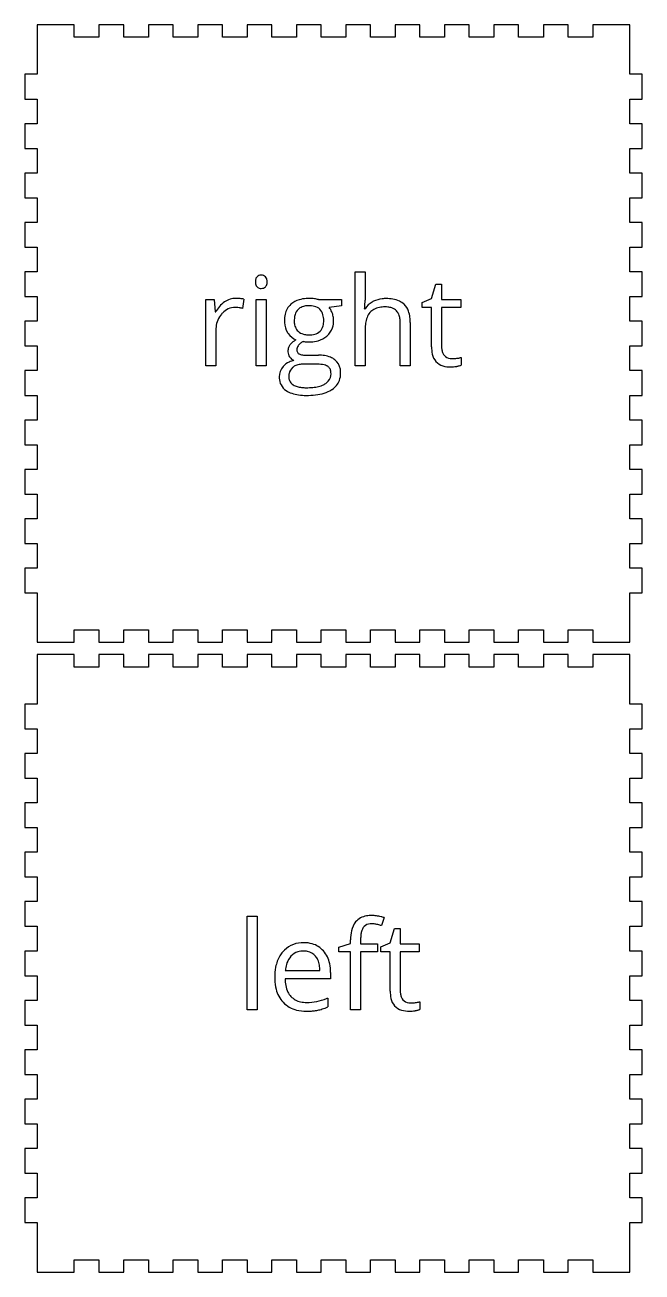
# Model space of a CAD drawing. Header units: millimetres. Extents: x 28 to 592, y 116 to 590.
# Drawn here: x 230.9 to 380.9, y 286.5 to 589.5 of the extents above; entities that cross this region are included whole.
import ezdxf

# ---------------------------------------------------------------- set-up
doc = ezdxf.new("R2010")
doc.units = ezdxf.units.MM
for name, color, linetype in [('left_labelLayer', 7, 'Continuous'), ('left_outsideCutPath', 7, 'Continuous'), ('right_labelLayer', 7, 'Continuous'), ('right_outsideCutPath', 7, 'Continuous')]:
    doc.layers.add(name, color=color, linetype=linetype)

msp = doc.modelspace()

# ---------------------------------------------------------------- linework, layer by layer
at = {"layer": 'left_labelLayer', "color": 18, "linetype": 'Continuous', "lineweight": 25, "true_color": 0x000000}
for points in [[(284.95, 350.21), (284.95, 373)], [(284.95, 373), (287.39, 373)], [(287.39, 373), (287.39, 350.21)], [(318.25, 372.65), (317.62, 370.7)], [(319.71, 366.55), (320.74, 369.98)], [(320.74, 369.98), (322.15, 369.98)], [(322.15, 369.98), (322.15, 366.26)], [(310.09, 366.35), (310.09, 367.24)], [(312.52, 367.3), (312.52, 366.26)], [(307.22, 365.47), (310.09, 366.35)], [(307.22, 364.37), (307.22, 365.47)], [(310.09, 364.37), (307.22, 364.37)], [(310.09, 350.21), (310.09, 364.37)], [(312.52, 366.26), (316.61, 366.26)], [(316.61, 364.37), (312.52, 364.37)], [(312.52, 364.37), (312.52, 350.21)], [(316.61, 366.26), (316.61, 364.37)], [(317.41, 365.54), (319.71, 366.55)], [(317.41, 364.37), (317.41, 365.54)], [(319.71, 364.37), (317.41, 364.37)], [(319.71, 354.82), (319.71, 364.37)], [(322.15, 366.26), (326.8, 366.26)], [(326.8, 364.37), (322.15, 364.37)], [(322.15, 364.37), (322.15, 354.92)], [(326.8, 366.26), (326.8, 364.37)], [(305.23, 357.79), (294.17, 357.79)], [(294.23, 359.77), (302.62, 359.77)], [(305.23, 359.33), (305.23, 357.79)], [(304.54, 353.12), (304.54, 350.95)], [(326.92, 352.21), (326.92, 350.35)], [(287.39, 350.21), (284.95, 350.21)], [(312.52, 350.21), (310.09, 350.21)]]:
    msp.add_lwpolyline(points, dxfattribs=at)
for points in [[(313.94, 373.05), (312.92, 372.9), (311.98, 372.38), (311.31, 371.59)], [(315.26, 373.16), (314.82, 373.16), (314.38, 373.13), (313.94, 373.05)], [(316.37, 373.08), (316, 373.13), (315.63, 373.16), (315.26, 373.16)], [(317.51, 372.85), (317.13, 372.94), (316.75, 373.02), (316.37, 373.08)], [(318.25, 372.65), (318, 372.72), (317.76, 372.79), (317.51, 372.85)], [(311.31, 371.59), (310.82, 370.97), (310.48, 370.25), (310.32, 369.48)], [(313.18, 370.24), (313.02, 370.01), (312.9, 369.76), (312.81, 369.49)], [(314.43, 371.06), (313.92, 370.95), (313.48, 370.66), (313.18, 370.24)], [(315.22, 371.15), (314.95, 371.16), (314.69, 371.13), (314.43, 371.06)], [(315.83, 371.12), (315.63, 371.14), (315.42, 371.15), (315.22, 371.15)], [(316.7, 370.96), (316.41, 371.03), (316.12, 371.08), (315.83, 371.12)], [(317.62, 370.7), (317.32, 370.8), (317.01, 370.88), (316.7, 370.96)], [(310.32, 369.48), (310.16, 368.74), (310.08, 367.99), (310.09, 367.24)], [(312.53, 367.67), (312.52, 367.55), (312.52, 367.42), (312.52, 367.3)], [(312.61, 368.65), (312.57, 368.32), (312.54, 368), (312.53, 367.67)], [(312.81, 369.49), (312.72, 369.22), (312.65, 368.93), (312.61, 368.65)], [(293.56, 364.27), (293.32, 363.99), (293.11, 363.69), (292.92, 363.37)], [(298.1, 366.53), (296.33, 366.46), (294.68, 365.63), (293.56, 364.27)], [(297.28, 364.33), (296.63, 364.13), (296.04, 363.76), (295.58, 363.26)], [(298.66, 364.52), (298.2, 364.52), (297.73, 364.46), (297.28, 364.33)], [(298.69, 366.55), (298.5, 366.55), (298.3, 366.55), (298.1, 366.53)], [(299.59, 364.44), (299.28, 364.49), (298.97, 364.52), (298.66, 364.52)], [(300.78, 366.28), (300.1, 366.47), (299.4, 366.56), (298.69, 366.55)], [(301.59, 363.29), (301.08, 363.9), (300.37, 364.31), (299.59, 364.44)], [(303.47, 364.57), (302.76, 365.38), (301.82, 365.98), (300.78, 366.28)], [(305.01, 361.46), (304.77, 362.61), (304.24, 363.68), (303.47, 364.57)], [(291.88, 360.63), (291.72, 359.8), (291.64, 358.95), (291.65, 358.1)], [(292.92, 363.37), (292.42, 362.52), (292.07, 361.6), (291.88, 360.63)], [(294.63, 361.65), (294.46, 361.17), (294.34, 360.68), (294.27, 360.19)], [(295.58, 363.26), (295.16, 362.79), (294.84, 362.24), (294.63, 361.65)], [(302.15, 362.39), (302.01, 362.72), (301.82, 363.02), (301.59, 363.29)], [(302.52, 361.1), (302.45, 361.55), (302.33, 361.98), (302.15, 362.39)], [(302.62, 359.77), (302.62, 360.22), (302.59, 360.66), (302.52, 361.1)], [(305.23, 359.33), (305.23, 360.05), (305.16, 360.76), (305.01, 361.46)], [(291.65, 358.1), (291.65, 357.96), (291.65, 357.81), (291.65, 357.66)], [(291.65, 357.66), (291.67, 356.84), (291.79, 356.02), (291.99, 355.23)], [(294.17, 357.79), (294.18, 357.25), (294.24, 356.7), (294.34, 356.16)], [(294.27, 360.19), (294.25, 360.05), (294.24, 359.91), (294.23, 359.77)], [(291.99, 355.23), (292.29, 354.05), (292.88, 352.97), (293.71, 352.08)], [(294.34, 356.16), (294.44, 355.61), (294.62, 355.07), (294.87, 354.57)], [(294.87, 354.57), (295.06, 354.18), (295.3, 353.82), (295.6, 353.5)], [(319.71, 354.82), (319.71, 354.22), (319.77, 353.62), (319.91, 353.04)], [(322.15, 354.92), (322.14, 354.64), (322.17, 354.35), (322.22, 354.06)], [(293.71, 352.08), (294.59, 351.15), (295.72, 350.5), (296.96, 350.19)], [(295.6, 353.5), (296.22, 352.84), (297.03, 352.38), (297.92, 352.2)], [(297.92, 352.2), (298.41, 352.09), (298.91, 352.03), (299.41, 352.04)], [(299.41, 352.04), (301.06, 352.04), (302.69, 352.37), (304.22, 352.99)], [(304.22, 352.99), (304.33, 353.03), (304.43, 353.08), (304.54, 353.12)], [(319.91, 353.04), (320.16, 351.66), (321.16, 350.55), (322.5, 350.17)], [(322.22, 354.06), (322.27, 353.77), (322.36, 353.49), (322.49, 353.22)], [(322.49, 353.22), (322.58, 353.03), (322.7, 352.85), (322.83, 352.7)], [(322.83, 352.7), (323.19, 352.29), (323.69, 352.03), (324.22, 351.96)], [(324.22, 351.96), (324.39, 351.93), (324.56, 351.92), (324.72, 351.92)], [(324.72, 351.92), (325.12, 351.92), (325.51, 351.95), (325.89, 352)], [(325.89, 352), (325.92, 352.01), (325.94, 352.01), (325.97, 352.02)], [(325.97, 352.02), (326.09, 352.03), (326.2, 352.05), (326.32, 352.08)], [(326.32, 352.08), (326.42, 352.1), (326.53, 352.12), (326.63, 352.14)], [(326.63, 352.14), (326.72, 352.16), (326.8, 352.18), (326.89, 352.2)], [(326.89, 352.2), (326.9, 352.21), (326.91, 352.21), (326.92, 352.21)], [(296.96, 350.19), (297.73, 350), (298.53, 349.91), (299.32, 349.91)], [(299.32, 349.91), (299.56, 349.91), (299.79, 349.92), (300.02, 349.93)], [(300.02, 349.93), (300.38, 349.94), (300.73, 349.96), (301.09, 350)], [(301.09, 350), (301.43, 350.03), (301.76, 350.09), (302.1, 350.16)], [(302.1, 350.16), (302.47, 350.23), (302.84, 350.33), (303.21, 350.45)], [(303.21, 350.45), (303.66, 350.6), (304.1, 350.76), (304.54, 350.95)], [(322.5, 350.17), (323.11, 349.99), (323.74, 349.9), (324.37, 349.91)], [(324.37, 349.91), (324.4, 349.91), (324.43, 349.91), (324.45, 349.91)], [(324.45, 349.91), (324.66, 349.92), (324.87, 349.93), (325.07, 349.95)], [(325.07, 349.95), (325.3, 349.97), (325.53, 350), (325.76, 350.04)], [(325.76, 350.04), (325.81, 350.05), (325.85, 350.05), (325.9, 350.06)], [(325.9, 350.06), (326.03, 350.09), (326.17, 350.11), (326.3, 350.14)], [(326.3, 350.14), (326.41, 350.17), (326.53, 350.2), (326.64, 350.24)], [(326.64, 350.24), (326.73, 350.27), (326.83, 350.31), (326.92, 350.35)]]:
    msp.add_open_spline(points, degree=3, dxfattribs=at)
at = {"layer": 'left_outsideCutPath', "color": 18, "linetype": 'Continuous', "lineweight": 25, "true_color": 0x000000}
for points in [[(233.94, 436.54), (233.94, 424.54)], [(236.94, 436.54), (233.94, 436.54)], [(242.94, 436.54), (236.94, 436.54)], [(242.94, 433.54), (242.94, 436.54)], [(254.94, 436.54), (248.94, 436.54)], [(248.94, 436.54), (248.94, 433.54)], [(254.94, 433.54), (254.94, 436.54)], [(266.94, 436.54), (260.94, 436.54)], [(260.94, 436.54), (260.94, 433.54)], [(266.94, 433.54), (266.94, 436.54)], [(278.94, 436.54), (272.94, 436.54)], [(272.94, 436.54), (272.94, 433.54)], [(278.94, 433.54), (278.94, 436.54)], [(290.94, 436.54), (284.94, 436.54)], [(284.94, 436.54), (284.94, 433.54)], [(290.94, 433.54), (290.94, 436.54)], [(302.94, 436.54), (296.94, 436.54)], [(296.94, 436.54), (296.94, 433.54)], [(302.94, 433.54), (302.94, 436.54)], [(314.94, 436.54), (308.94, 436.54)], [(308.94, 436.54), (308.94, 433.54)], [(314.94, 433.54), (314.94, 436.54)], [(326.94, 436.54), (320.94, 436.54)], [(320.94, 436.54), (320.94, 433.54)], [(326.94, 433.54), (326.94, 436.54)], [(338.94, 436.54), (332.94, 436.54)], [(332.94, 436.54), (332.94, 433.54)], [(338.94, 433.54), (338.94, 436.54)], [(350.94, 436.54), (344.94, 436.54)], [(344.94, 436.54), (344.94, 433.54)], [(350.94, 433.54), (350.94, 436.54)], [(362.94, 436.54), (356.94, 436.54)], [(356.94, 436.54), (356.94, 433.54)], [(362.94, 433.54), (362.94, 436.54)], [(377.94, 436.54), (368.94, 436.54)], [(368.94, 436.54), (368.94, 433.54)], [(377.94, 430.54), (377.94, 436.54)], [(248.94, 433.54), (242.94, 433.54)], [(260.94, 433.54), (254.94, 433.54)], [(272.94, 433.54), (266.94, 433.54)], [(284.94, 433.54), (278.94, 433.54)], [(296.94, 433.54), (290.94, 433.54)], [(308.94, 433.54), (302.94, 433.54)], [(320.94, 433.54), (314.94, 433.54)], [(332.94, 433.54), (326.94, 433.54)], [(344.94, 433.54), (338.94, 433.54)], [(356.94, 433.54), (350.94, 433.54)], [(368.94, 433.54), (362.94, 433.54)], [(377.94, 424.54), (377.94, 430.54)], [(233.94, 424.54), (230.94, 424.54)], [(230.94, 424.54), (230.94, 418.54)], [(380.94, 424.54), (377.94, 424.54)], [(380.94, 418.54), (380.94, 424.54)], [(230.94, 418.54), (233.94, 418.54)], [(233.94, 418.54), (233.94, 412.54)], [(377.94, 412.54), (377.94, 418.54)], [(377.94, 418.54), (380.94, 418.54)], [(233.94, 412.54), (230.94, 412.54)], [(230.94, 412.54), (230.94, 406.54)], [(380.94, 412.54), (377.94, 412.54)], [(380.94, 406.54), (380.94, 412.54)], [(230.94, 406.54), (233.94, 406.54)], [(233.94, 406.54), (233.94, 400.54)], [(377.94, 400.54), (377.94, 406.54)], [(377.94, 406.54), (380.94, 406.54)], [(233.94, 400.54), (230.94, 400.54)], [(230.94, 400.54), (230.94, 394.54)], [(380.94, 400.54), (377.94, 400.54)], [(380.94, 394.54), (380.94, 400.54)], [(230.94, 394.54), (233.94, 394.54)], [(233.94, 394.54), (233.94, 388.54)], [(377.94, 388.54), (377.94, 394.54)], [(377.94, 394.54), (380.94, 394.54)], [(233.94, 388.54), (230.94, 388.54)], [(230.94, 388.54), (230.94, 382.54)], [(380.94, 388.54), (377.94, 388.54)], [(380.94, 382.54), (380.94, 388.54)], [(230.94, 382.54), (233.94, 382.54)], [(233.94, 382.54), (233.94, 376.54)], [(377.94, 376.54), (377.94, 382.54)], [(377.94, 382.54), (380.94, 382.54)], [(233.94, 376.54), (230.94, 376.54)], [(230.94, 376.54), (230.94, 370.54)], [(380.94, 376.54), (377.94, 376.54)], [(380.94, 370.54), (380.94, 376.54)], [(230.94, 370.54), (233.94, 370.54)], [(233.94, 370.54), (233.94, 364.54)], [(377.94, 364.54), (377.94, 370.54)], [(377.94, 370.54), (380.94, 370.54)], [(233.94, 364.54), (230.94, 364.54)], [(230.94, 364.54), (230.94, 358.54)], [(380.94, 364.54), (377.94, 364.54)], [(380.94, 358.54), (380.94, 364.54)], [(230.94, 358.54), (233.94, 358.54)], [(233.94, 358.54), (233.94, 352.54)], [(377.94, 352.54), (377.94, 358.54)], [(377.94, 358.54), (380.94, 358.54)], [(233.94, 352.54), (230.94, 352.54)], [(230.94, 352.54), (230.94, 346.54)], [(380.94, 352.54), (377.94, 352.54)], [(380.94, 346.54), (380.94, 352.54)], [(230.94, 346.54), (233.94, 346.54)], [(233.94, 346.54), (233.94, 340.54)], [(377.94, 340.54), (377.94, 346.54)], [(377.94, 346.54), (380.94, 346.54)], [(233.94, 340.54), (230.94, 340.54)], [(230.94, 340.54), (230.94, 334.54)], [(380.94, 340.54), (377.94, 340.54)], [(380.94, 334.54), (380.94, 340.54)], [(230.94, 334.54), (233.94, 334.54)], [(233.94, 334.54), (233.94, 328.54)], [(377.94, 328.54), (377.94, 334.54)], [(377.94, 334.54), (380.94, 334.54)], [(233.94, 328.54), (230.94, 328.54)], [(230.94, 328.54), (230.94, 322.54)], [(380.94, 328.54), (377.94, 328.54)], [(380.94, 322.54), (380.94, 328.54)], [(230.94, 322.54), (233.94, 322.54)], [(233.94, 322.54), (233.94, 316.54)], [(377.94, 316.54), (377.94, 322.54)], [(377.94, 322.54), (380.94, 322.54)], [(233.94, 316.54), (230.94, 316.54)], [(230.94, 316.54), (230.94, 310.54)], [(380.94, 316.54), (377.94, 316.54)], [(380.94, 310.54), (380.94, 316.54)], [(230.94, 310.54), (233.94, 310.54)], [(233.94, 310.54), (233.94, 304.54)], [(377.94, 304.54), (377.94, 310.54)], [(377.94, 310.54), (380.94, 310.54)], [(233.94, 304.54), (230.94, 304.54)], [(230.94, 304.54), (230.94, 298.54)], [(380.94, 304.54), (377.94, 304.54)], [(380.94, 298.54), (380.94, 304.54)], [(230.94, 298.54), (233.94, 298.54)], [(233.94, 298.54), (233.94, 292.54)], [(377.94, 286.54), (377.94, 298.54)], [(377.94, 298.54), (380.94, 298.54)], [(233.94, 292.54), (233.94, 286.54)], [(242.94, 286.54), (242.94, 289.54)], [(242.94, 289.54), (248.94, 289.54)], [(248.94, 289.54), (248.94, 286.54)], [(254.94, 286.54), (254.94, 289.54)], [(254.94, 289.54), (260.94, 289.54)], [(260.94, 289.54), (260.94, 286.54)], [(266.94, 286.54), (266.94, 289.54)], [(266.94, 289.54), (272.94, 289.54)], [(272.94, 289.54), (272.94, 286.54)], [(278.94, 286.54), (278.94, 289.54)], [(278.94, 289.54), (284.94, 289.54)], [(284.94, 289.54), (284.94, 286.54)], [(290.94, 286.54), (290.94, 289.54)], [(290.94, 289.54), (296.94, 289.54)], [(296.94, 289.54), (296.94, 286.54)], [(302.94, 286.54), (302.94, 289.54)], [(302.94, 289.54), (308.94, 289.54)], [(308.94, 289.54), (308.94, 286.54)], [(314.94, 286.54), (314.94, 289.54)], [(314.94, 289.54), (320.94, 289.54)], [(320.94, 289.54), (320.94, 286.54)], [(326.94, 286.54), (326.94, 289.54)], [(326.94, 289.54), (332.94, 289.54)], [(332.94, 289.54), (332.94, 286.54)], [(338.94, 286.54), (338.94, 289.54)], [(338.94, 289.54), (344.94, 289.54)], [(344.94, 289.54), (344.94, 286.54)], [(350.94, 286.54), (350.94, 289.54)], [(350.94, 289.54), (356.94, 289.54)], [(356.94, 289.54), (356.94, 286.54)], [(362.94, 286.54), (362.94, 289.54)], [(362.94, 289.54), (368.94, 289.54)], [(368.94, 289.54), (368.94, 286.54)], [(233.94, 286.54), (242.94, 286.54)], [(248.94, 286.54), (254.94, 286.54)], [(260.94, 286.54), (266.94, 286.54)], [(272.94, 286.54), (278.94, 286.54)], [(284.94, 286.54), (290.94, 286.54)], [(296.94, 286.54), (302.94, 286.54)], [(308.94, 286.54), (314.94, 286.54)], [(320.94, 286.54), (326.94, 286.54)], [(332.94, 286.54), (338.94, 286.54)], [(344.94, 286.54), (350.94, 286.54)], [(356.94, 286.54), (362.94, 286.54)], [(368.94, 286.54), (374.94, 286.54)], [(374.94, 286.54), (377.94, 286.54)]]:
    msp.add_lwpolyline(points, dxfattribs=at)
at = {"layer": 'right_labelLayer', "color": 18, "linetype": 'Continuous', "lineweight": 25, "true_color": 0x000000}
for points in [[(311.17, 506.74), (311.17, 529.54)], [(311.17, 529.54), (313.61, 529.54)], [(313.61, 529.54), (313.61, 522.64)], [(329.76, 523.09), (330.79, 526.52)], [(330.79, 526.52), (332.19, 526.52)], [(332.19, 526.52), (332.19, 522.8)], [(274.9, 506.74), (274.9, 522.8)], [(274.9, 522.8), (276.91, 522.8)], [(276.91, 522.8), (277.19, 519.82)], [(284.15, 522.92), (283.81, 520.66)], [(287.15, 506.74), (287.15, 522.8)], [(287.15, 522.8), (289.58, 522.8)], [(289.58, 522.8), (289.58, 506.74)], [(302.33, 522.8), (307.88, 522.8)], [(307.88, 521.26), (304.9, 520.91)], [(307.88, 522.8), (307.88, 521.26)], [(327.46, 522.08), (329.76, 523.09)], [(327.46, 520.91), (327.46, 522.08)], [(332.19, 522.8), (336.85, 522.8)], [(336.85, 522.8), (336.85, 520.91)], [(277.19, 519.82), (277.31, 519.82)], [(313.49, 520.57), (313.64, 520.57)], [(329.76, 520.91), (327.46, 520.91)], [(329.76, 511.36), (329.76, 520.91)], [(336.85, 520.91), (332.19, 520.91)], [(332.19, 520.91), (332.19, 511.46)], [(277.34, 515.36), (277.34, 506.74)], [(313.61, 515.14), (313.61, 506.74)], [(322.16, 506.74), (322.16, 517.13)], [(324.59, 517.22), (324.59, 506.74)], [(299.43, 509.29), (302.27, 509.29)], [(277.34, 506.74), (274.9, 506.74)], [(289.58, 506.74), (287.15, 506.74)], [(301.49, 507.11), (298.58, 507.11)], [(313.61, 506.74), (311.17, 506.74)], [(324.59, 506.74), (322.16, 506.74)], [(336.97, 508.75), (336.97, 506.89)]]:
    msp.add_lwpolyline(points, dxfattribs=at)
for points in [[(286.98, 527.59), (286.96, 527.45), (286.94, 527.3), (286.95, 527.15)], [(287.1, 528.02), (287.04, 527.88), (287, 527.74), (286.98, 527.59)], [(287.36, 528.37), (287.25, 528.27), (287.16, 528.15), (287.1, 528.02)], [(288.26, 528.76), (287.92, 528.74), (287.6, 528.6), (287.36, 528.37)], [(288.38, 528.76), (288.34, 528.76), (288.3, 528.76), (288.26, 528.76)], [(289.39, 528.37), (289.12, 528.62), (288.76, 528.77), (288.38, 528.76)], [(289.72, 527.85), (289.65, 528.05), (289.54, 528.22), (289.39, 528.37)], [(289.8, 527.41), (289.79, 527.56), (289.76, 527.71), (289.72, 527.85)], [(289.82, 527.15), (289.82, 527.24), (289.81, 527.33), (289.8, 527.41)], [(286.95, 527.15), (286.95, 527.06), (286.95, 526.97), (286.96, 526.87)], [(286.96, 526.87), (286.97, 526.72), (287, 526.57), (287.05, 526.43)], [(287.05, 526.43), (287.11, 526.24), (287.22, 526.07), (287.36, 525.93)], [(287.36, 525.93), (287.5, 525.79), (287.66, 525.68), (287.85, 525.61)], [(287.85, 525.61), (288.02, 525.55), (288.2, 525.52), (288.38, 525.52)], [(288.38, 525.52), (288.76, 525.52), (289.12, 525.66), (289.39, 525.93)], [(289.39, 525.93), (289.49, 526.02), (289.56, 526.12), (289.62, 526.23)], [(289.62, 526.23), (289.7, 526.38), (289.75, 526.53), (289.78, 526.69)], [(289.78, 526.69), (289.8, 526.84), (289.82, 526.99), (289.82, 527.15)], [(279.46, 522.24), (279, 521.93), (278.59, 521.56), (278.23, 521.14)], [(282.23, 523.09), (281.24, 523.1), (280.28, 522.8), (279.46, 522.24)], [(283.23, 523.05), (282.9, 523.08), (282.56, 523.09), (282.23, 523.09)], [(284.15, 522.92), (283.84, 522.98), (283.54, 523.02), (283.23, 523.05)], [(295.57, 521.66), (294.87, 521.02), (294.38, 520.19), (294.18, 519.26)], [(297.56, 522.76), (296.82, 522.54), (296.15, 522.17), (295.57, 521.66)], [(299.29, 523.07), (298.7, 523.03), (298.12, 522.92), (297.56, 522.76)], [(298.91, 521.22), (298.52, 521.14), (298.14, 520.99), (297.79, 520.78)], [(299.95, 521.32), (299.6, 521.32), (299.26, 521.29), (298.91, 521.22)], [(300.06, 523.09), (299.8, 523.09), (299.55, 523.08), (299.29, 523.07)], [(301.29, 521.16), (300.85, 521.27), (300.4, 521.32), (299.95, 521.32)], [(301.29, 523.01), (300.88, 523.07), (300.47, 523.09), (300.06, 523.09)], [(302.33, 522.8), (301.99, 522.9), (301.64, 522.97), (301.29, 523.01)], [(303.38, 519.13), (303.13, 520.15), (302.31, 520.94), (301.29, 521.16)], [(313.55, 521.07), (313.57, 521.31), (313.58, 521.55), (313.59, 521.8)], [(313.59, 521.8), (313.6, 522.08), (313.61, 522.36), (313.61, 522.64)], [(315.34, 522.21), (314.64, 521.81), (314.06, 521.25), (313.64, 520.57)], [(315.68, 522.4), (315.56, 522.34), (315.45, 522.28), (315.34, 522.21)], [(317.73, 523), (317.01, 522.92), (316.32, 522.71), (315.68, 522.4)], [(318.7, 523.06), (318.38, 523.06), (318.05, 523.04), (317.73, 523)], [(320.36, 522.93), (319.81, 523.02), (319.26, 523.07), (318.7, 523.06)], [(321.94, 522.46), (321.44, 522.69), (320.91, 522.84), (320.36, 522.93)], [(323.12, 521.66), (322.77, 521.99), (322.37, 522.26), (321.94, 522.46)], [(324.16, 520.02), (323.95, 520.64), (323.59, 521.21), (323.12, 521.66)], [(278.23, 521.14), (277.88, 520.73), (277.57, 520.29), (277.31, 519.82)], [(278.72, 519.3), (277.96, 518.42), (277.49, 517.33), (277.38, 516.18)], [(278.94, 519.54), (278.86, 519.46), (278.79, 519.38), (278.72, 519.3)], [(282.05, 520.88), (280.87, 520.89), (279.74, 520.4), (278.94, 519.54)], [(282.31, 520.87), (282.23, 520.88), (282.14, 520.88), (282.05, 520.88)], [(283.04, 520.8), (282.8, 520.84), (282.56, 520.86), (282.31, 520.87)], [(283.81, 520.66), (283.56, 520.72), (283.3, 520.76), (283.04, 520.8)], [(294.18, 519.26), (294.05, 518.72), (293.99, 518.16), (293.99, 517.6)], [(296.42, 518.19), (296.4, 518.01), (296.39, 517.83), (296.39, 517.66)], [(296.61, 519.21), (296.51, 518.88), (296.44, 518.53), (296.42, 518.19)], [(297.32, 520.4), (296.99, 520.06), (296.75, 519.65), (296.61, 519.21)], [(297.79, 520.78), (297.62, 520.67), (297.46, 520.54), (297.32, 520.4)], [(303.56, 517.7), (303.56, 518.18), (303.5, 518.67), (303.38, 519.13)], [(305.25, 520.4), (305.15, 520.58), (305.03, 520.75), (304.9, 520.91)], [(305.53, 519.82), (305.45, 520.02), (305.35, 520.21), (305.25, 520.4)], [(305.64, 519.57), (305.6, 519.65), (305.57, 519.74), (305.53, 519.82)], [(305.91, 518.45), (305.87, 518.83), (305.78, 519.21), (305.64, 519.57)], [(305.96, 517.7), (305.96, 517.95), (305.94, 518.2), (305.91, 518.45)], [(313.49, 520.57), (313.51, 520.74), (313.53, 520.9), (313.55, 521.07)], [(314.08, 518.43), (313.93, 517.99), (313.81, 517.54), (313.74, 517.08)], [(314.77, 519.65), (314.47, 519.29), (314.24, 518.87), (314.08, 518.43)], [(315.74, 520.44), (315.37, 520.24), (315.04, 519.97), (314.77, 519.65)], [(317.09, 520.91), (316.62, 520.82), (316.17, 520.66), (315.74, 520.44)], [(318.47, 521.03), (318.01, 521.03), (317.55, 520.99), (317.09, 520.91)], [(319.16, 520.99), (318.93, 521.02), (318.7, 521.03), (318.47, 521.03)], [(320.14, 520.78), (319.82, 520.89), (319.49, 520.96), (319.16, 520.99)], [(321.27, 520.06), (320.96, 520.39), (320.57, 520.63), (320.14, 520.78)], [(321.8, 519.23), (321.67, 519.53), (321.49, 519.81), (321.27, 520.06)], [(322.08, 518.21), (322.03, 518.56), (321.93, 518.9), (321.8, 519.23)], [(322.16, 517.13), (322.16, 517.49), (322.14, 517.85), (322.08, 518.21)], [(324.52, 518.5), (324.46, 519.02), (324.34, 519.53), (324.16, 520.02)], [(324.59, 517.22), (324.59, 517.64), (324.57, 518.07), (324.52, 518.5)], [(277.38, 516.18), (277.35, 515.91), (277.34, 515.63), (277.34, 515.36)], [(293.99, 517.6), (293.99, 517.47), (294, 517.34), (294, 517.21)], [(294, 517.21), (294.05, 516.35), (294.31, 515.51), (294.78, 514.79)], [(296.39, 517.66), (296.39, 517.32), (296.42, 516.99), (296.49, 516.66)], [(296.49, 516.66), (296.57, 516.28), (296.72, 515.91), (296.94, 515.58)], [(296.94, 515.58), (297.05, 515.41), (297.19, 515.25), (297.35, 515.11)], [(297.35, 515.11), (297.71, 514.78), (298.14, 514.55), (298.61, 514.42)], [(301.38, 514.41), (302.38, 514.64), (303.16, 515.41), (303.4, 516.4)], [(303.4, 516.4), (303.51, 516.82), (303.56, 517.26), (303.56, 517.7)], [(304.35, 513.94), (304.98, 514.48), (305.45, 515.18), (305.7, 515.97)], [(305.7, 515.97), (305.88, 516.53), (305.97, 517.12), (305.96, 517.7)], [(313.74, 517.08), (313.67, 516.61), (313.63, 516.14), (313.61, 515.66)], [(313.61, 515.66), (313.61, 515.49), (313.61, 515.31), (313.61, 515.14)], [(294.78, 514.79), (294.83, 514.7), (294.89, 514.61), (294.95, 514.53)], [(294.95, 514.53), (295.42, 513.87), (296.06, 513.35), (296.8, 513.04)], [(295.78, 512.29), (295.61, 512.13), (295.46, 511.96), (295.32, 511.77)], [(296.34, 512.74), (296.15, 512.6), (295.96, 512.45), (295.78, 512.29)], [(296.8, 513.04), (296.65, 512.95), (296.49, 512.85), (296.34, 512.74)], [(297.88, 512.2), (297.66, 512.02), (297.46, 511.81), (297.31, 511.57)], [(298.58, 512.65), (298.33, 512.52), (298.1, 512.37), (297.88, 512.2)], [(298.58, 512.65), (298.72, 512.62), (298.87, 512.6), (299.02, 512.58)], [(298.61, 514.42), (298.96, 514.33), (299.31, 514.27), (299.67, 514.25)], [(299.02, 512.58), (299.32, 512.55), (299.62, 512.53), (299.92, 512.53)], [(299.67, 514.25), (299.78, 514.25), (299.89, 514.24), (300, 514.24)], [(299.92, 512.53), (300.11, 512.53), (300.29, 512.53), (300.47, 512.54)], [(300, 514.24), (300.47, 514.24), (300.93, 514.29), (301.38, 514.41)], [(300.47, 512.54), (301.06, 512.57), (301.65, 512.66), (302.23, 512.82)], [(302.23, 512.82), (303.01, 513.03), (303.73, 513.41), (304.35, 513.94)], [(295, 511.13), (294.9, 510.84), (294.85, 510.53), (294.86, 510.23)], [(294.86, 510.23), (294.86, 510.18), (294.86, 510.13), (294.86, 510.09)], [(294.86, 510.09), (294.88, 509.65), (295.02, 509.23), (295.27, 508.87)], [(295.32, 511.77), (295.18, 511.57), (295.07, 511.35), (295, 511.13)], [(297.31, 511.57), (297.12, 511.28), (297.02, 510.93), (297.02, 510.58)], [(297.02, 510.58), (297.02, 510.44), (297.04, 510.3), (297.09, 510.17)], [(297.09, 510.17), (297.17, 509.94), (297.33, 509.75), (297.53, 509.63)], [(297.53, 509.63), (297.54, 509.62), (297.55, 509.61), (297.57, 509.61)], [(297.57, 509.61), (297.69, 509.54), (297.81, 509.49), (297.94, 509.45)], [(297.94, 509.45), (298.1, 509.41), (298.25, 509.38), (298.41, 509.35)], [(298.41, 509.35), (298.59, 509.33), (298.76, 509.31), (298.94, 509.3)], [(298.94, 509.3), (299.1, 509.3), (299.27, 509.29), (299.43, 509.29)], [(303.78, 509.19), (303.28, 509.26), (302.77, 509.3), (302.27, 509.29)], [(305.21, 508.8), (304.75, 508.99), (304.27, 509.11), (303.78, 509.19)], [(329.76, 511.36), (329.76, 510.76), (329.82, 510.16), (329.95, 509.57)], [(329.95, 509.57), (330.21, 508.2), (331.21, 507.09), (332.55, 506.7)], [(332.19, 511.46), (332.19, 511.17), (332.22, 510.88), (332.27, 510.6)], [(332.27, 510.6), (332.31, 510.31), (332.41, 510.02), (332.53, 509.76)], [(332.53, 509.76), (332.63, 509.57), (332.74, 509.39), (332.88, 509.23)], [(332.88, 509.23), (333.24, 508.83), (333.74, 508.57), (334.27, 508.49)], [(293.67, 506.55), (293.05, 505.86), (292.72, 504.95), (292.73, 504.02)], [(295.13, 507.62), (294.57, 507.37), (294.07, 507.01), (293.67, 506.55)], [(296.31, 508), (295.9, 507.92), (295.51, 507.79), (295.13, 507.62)], [(296, 506.32), (295.56, 505.94), (295.27, 505.43), (295.16, 504.87)], [(295.27, 508.87), (295.29, 508.84), (295.31, 508.82), (295.33, 508.8)], [(295.33, 508.8), (295.58, 508.45), (295.92, 508.18), (296.31, 508)], [(296.55, 506.69), (296.35, 506.59), (296.17, 506.46), (296, 506.32)], [(297.57, 507.02), (297.21, 506.96), (296.87, 506.85), (296.55, 506.69)], [(298.58, 507.11), (298.24, 507.11), (297.9, 507.08), (297.57, 507.02)], [(302.47, 507.08), (302.15, 507.1), (301.82, 507.11), (301.49, 507.11)], [(303.29, 507), (303.02, 507.04), (302.75, 507.07), (302.47, 507.08)], [(303.98, 506.84), (303.75, 506.91), (303.52, 506.96), (303.29, 507)], [(304.52, 506.6), (304.35, 506.71), (304.17, 506.79), (303.98, 506.84)], [(305.02, 506.1), (304.9, 506.31), (304.73, 506.48), (304.52, 506.6)], [(305.27, 505.45), (305.23, 505.68), (305.14, 505.9), (305.02, 506.1)], [(306.27, 508.19), (305.95, 508.45), (305.59, 508.65), (305.21, 508.8)], [(307.6, 505.93), (307.46, 506.82), (306.99, 507.63), (306.27, 508.19)], [(332.55, 506.7), (333.16, 506.53), (333.79, 506.44), (334.42, 506.45)], [(334.27, 508.49), (334.44, 508.47), (334.61, 508.46), (334.77, 508.46)], [(334.42, 506.45), (334.45, 506.45), (334.48, 506.45), (334.5, 506.45)], [(334.5, 506.45), (334.71, 506.45), (334.91, 506.47), (335.12, 506.49)], [(334.77, 508.46), (335.16, 508.46), (335.56, 508.48), (335.94, 508.54)], [(335.12, 506.49), (335.35, 506.51), (335.58, 506.54), (335.81, 506.58)], [(335.81, 506.58), (335.85, 506.58), (335.9, 506.59), (335.95, 506.6)], [(335.94, 508.54), (335.97, 508.55), (335.99, 508.55), (336.02, 508.55)], [(335.95, 506.6), (336.08, 506.62), (336.21, 506.65), (336.34, 506.68)], [(336.02, 508.55), (336.14, 508.57), (336.25, 508.59), (336.37, 508.61)], [(336.34, 506.68), (336.46, 506.71), (336.57, 506.74), (336.69, 506.78)], [(336.37, 508.61), (336.47, 508.63), (336.58, 508.65), (336.68, 508.68)], [(336.68, 508.68), (336.77, 508.7), (336.85, 508.72), (336.94, 508.74)], [(336.69, 506.78), (336.78, 506.81), (336.88, 506.85), (336.97, 506.89)], [(336.94, 508.74), (336.95, 508.74), (336.96, 508.75), (336.97, 508.75)], [(292.73, 504.02), (292.73, 503.93), (292.73, 503.84), (292.74, 503.75)], [(292.74, 503.75), (292.76, 503.16), (292.92, 502.58), (293.19, 502.06)], [(295.16, 504.87), (295.1, 504.6), (295.07, 504.32), (295.08, 504.05)], [(295.08, 504.05), (295.07, 503.74), (295.13, 503.43), (295.24, 503.14)], [(295.24, 503.14), (295.4, 502.74), (295.67, 502.4), (296.03, 502.16)], [(303.86, 502.31), (304.17, 502.5), (304.44, 502.73), (304.68, 503)], [(304.68, 503), (305.11, 503.5), (305.34, 504.14), (305.33, 504.8)], [(305.33, 504.8), (305.33, 505.01), (305.31, 505.23), (305.27, 505.45)], [(305.62, 500.99), (306.42, 501.51), (307.04, 502.28), (307.37, 503.18)], [(307.37, 503.18), (307.58, 503.76), (307.68, 504.38), (307.67, 505)], [(307.67, 505), (307.67, 505.31), (307.65, 505.62), (307.6, 505.93)], [(293.19, 502.06), (293.49, 501.52), (293.92, 501.05), (294.44, 500.71)], [(294.44, 500.71), (294.85, 500.43), (295.31, 500.2), (295.78, 500.04)], [(295.78, 500.04), (296.33, 499.86), (296.89, 499.72), (297.47, 499.65)], [(296.03, 502.16), (296.08, 502.13), (296.13, 502.1), (296.17, 502.07)], [(296.17, 502.07), (296.47, 501.89), (296.8, 501.75), (297.13, 501.66)], [(297.13, 501.66), (297.46, 501.57), (297.8, 501.5), (298.13, 501.46)], [(298.13, 501.46), (298.52, 501.42), (298.91, 501.4), (299.3, 501.4)], [(299.3, 501.4), (299.31, 501.4), (299.32, 501.4), (299.32, 501.4)], [(299.32, 501.4), (299.86, 501.4), (300.39, 501.42), (300.92, 501.47)], [(300.92, 501.47), (301.39, 501.51), (301.85, 501.59), (302.31, 501.7)], [(301.6, 499.67), (302.29, 499.74), (302.98, 499.88), (303.65, 500.08)], [(302.31, 501.7), (302.73, 501.8), (303.14, 501.94), (303.53, 502.13)], [(303.53, 502.13), (303.64, 502.18), (303.75, 502.25), (303.86, 502.31)], [(303.65, 500.08), (304.32, 500.28), (304.95, 500.56), (305.53, 500.94)], [(305.53, 500.94), (305.56, 500.95), (305.59, 500.97), (305.62, 500.99)], [(297.47, 499.65), (298.07, 499.57), (298.68, 499.53), (299.29, 499.54)], [(299.29, 499.54), (300.06, 499.53), (300.83, 499.58), (301.6, 499.67)]]:
    msp.add_open_spline(points, degree=3, dxfattribs=at)
at = {"layer": 'right_outsideCutPath', "color": 18, "linetype": 'Continuous', "lineweight": 25, "true_color": 0x000000}
for points in [[(233.94, 589.54), (233.94, 577.54)], [(236.94, 589.54), (233.94, 589.54)], [(242.94, 589.54), (236.94, 589.54)], [(242.94, 586.54), (242.94, 589.54)], [(254.94, 589.54), (248.94, 589.54)], [(248.94, 589.54), (248.94, 586.54)], [(254.94, 586.54), (254.94, 589.54)], [(266.94, 589.54), (260.94, 589.54)], [(260.94, 589.54), (260.94, 586.54)], [(266.94, 586.54), (266.94, 589.54)], [(278.94, 589.54), (272.94, 589.54)], [(272.94, 589.54), (272.94, 586.54)], [(278.94, 586.54), (278.94, 589.54)], [(290.94, 589.54), (284.94, 589.54)], [(284.94, 589.54), (284.94, 586.54)], [(290.94, 586.54), (290.94, 589.54)], [(302.94, 589.54), (296.94, 589.54)], [(296.94, 589.54), (296.94, 586.54)], [(302.94, 586.54), (302.94, 589.54)], [(314.94, 589.54), (308.94, 589.54)], [(308.94, 589.54), (308.94, 586.54)], [(314.94, 586.54), (314.94, 589.54)], [(326.94, 589.54), (320.94, 589.54)], [(320.94, 589.54), (320.94, 586.54)], [(326.94, 586.54), (326.94, 589.54)], [(338.94, 589.54), (332.94, 589.54)], [(332.94, 589.54), (332.94, 586.54)], [(338.94, 586.54), (338.94, 589.54)], [(350.94, 589.54), (344.94, 589.54)], [(344.94, 589.54), (344.94, 586.54)], [(350.94, 586.54), (350.94, 589.54)], [(362.94, 589.54), (356.94, 589.54)], [(356.94, 589.54), (356.94, 586.54)], [(362.94, 586.54), (362.94, 589.54)], [(377.94, 589.54), (368.94, 589.54)], [(368.94, 589.54), (368.94, 586.54)], [(377.94, 583.54), (377.94, 589.54)], [(248.94, 586.54), (242.94, 586.54)], [(260.94, 586.54), (254.94, 586.54)], [(272.94, 586.54), (266.94, 586.54)], [(284.94, 586.54), (278.94, 586.54)], [(296.94, 586.54), (290.94, 586.54)], [(308.94, 586.54), (302.94, 586.54)], [(320.94, 586.54), (314.94, 586.54)], [(332.94, 586.54), (326.94, 586.54)], [(344.94, 586.54), (338.94, 586.54)], [(356.94, 586.54), (350.94, 586.54)], [(368.94, 586.54), (362.94, 586.54)], [(377.94, 577.54), (377.94, 583.54)], [(233.94, 577.54), (230.94, 577.54)], [(230.94, 577.54), (230.94, 571.54)], [(380.94, 577.54), (377.94, 577.54)], [(380.94, 571.54), (380.94, 577.54)], [(230.94, 571.54), (233.94, 571.54)], [(233.94, 571.54), (233.94, 565.54)], [(377.94, 565.54), (377.94, 571.54)], [(377.94, 571.54), (380.94, 571.54)], [(233.94, 565.54), (230.94, 565.54)], [(230.94, 565.54), (230.94, 559.54)], [(380.94, 565.54), (377.94, 565.54)], [(380.94, 559.54), (380.94, 565.54)], [(230.94, 559.54), (233.94, 559.54)], [(233.94, 559.54), (233.94, 553.54)], [(377.94, 553.54), (377.94, 559.54)], [(377.94, 559.54), (380.94, 559.54)], [(233.94, 553.54), (230.94, 553.54)], [(230.94, 553.54), (230.94, 547.54)], [(380.94, 553.54), (377.94, 553.54)], [(380.94, 547.54), (380.94, 553.54)], [(230.94, 547.54), (233.94, 547.54)], [(233.94, 547.54), (233.94, 541.54)], [(377.94, 541.54), (377.94, 547.54)], [(377.94, 547.54), (380.94, 547.54)], [(233.94, 541.54), (230.94, 541.54)], [(230.94, 541.54), (230.94, 535.54)], [(380.94, 541.54), (377.94, 541.54)], [(380.94, 535.54), (380.94, 541.54)], [(230.94, 535.54), (233.94, 535.54)], [(233.94, 535.54), (233.94, 529.54)], [(377.94, 529.54), (377.94, 535.54)], [(377.94, 535.54), (380.94, 535.54)], [(233.94, 529.54), (230.94, 529.54)], [(230.94, 529.54), (230.94, 523.54)], [(380.94, 529.54), (377.94, 529.54)], [(380.94, 523.54), (380.94, 529.54)], [(230.94, 523.54), (233.94, 523.54)], [(233.94, 523.54), (233.94, 517.54)], [(377.94, 517.54), (377.94, 523.54)], [(377.94, 523.54), (380.94, 523.54)], [(233.94, 517.54), (230.94, 517.54)], [(230.94, 517.54), (230.94, 511.54)], [(380.94, 517.54), (377.94, 517.54)], [(380.94, 511.54), (380.94, 517.54)], [(230.94, 511.54), (233.94, 511.54)], [(233.94, 511.54), (233.94, 505.54)], [(377.94, 505.54), (377.94, 511.54)], [(377.94, 511.54), (380.94, 511.54)], [(233.94, 505.54), (230.94, 505.54)], [(230.94, 505.54), (230.94, 499.54)], [(380.94, 505.54), (377.94, 505.54)], [(380.94, 499.54), (380.94, 505.54)], [(230.94, 499.54), (233.94, 499.54)], [(233.94, 499.54), (233.94, 493.54)], [(377.94, 493.54), (377.94, 499.54)], [(377.94, 499.54), (380.94, 499.54)], [(233.94, 493.54), (230.94, 493.54)], [(230.94, 493.54), (230.94, 487.54)], [(380.94, 493.54), (377.94, 493.54)], [(380.94, 487.54), (380.94, 493.54)], [(230.94, 487.54), (233.94, 487.54)], [(233.94, 487.54), (233.94, 481.54)], [(377.94, 481.54), (377.94, 487.54)], [(377.94, 487.54), (380.94, 487.54)], [(233.94, 481.54), (230.94, 481.54)], [(230.94, 481.54), (230.94, 475.54)], [(380.94, 481.54), (377.94, 481.54)], [(380.94, 475.54), (380.94, 481.54)], [(230.94, 475.54), (233.94, 475.54)], [(233.94, 475.54), (233.94, 469.54)], [(377.94, 469.54), (377.94, 475.54)], [(377.94, 475.54), (380.94, 475.54)], [(233.94, 469.54), (230.94, 469.54)], [(230.94, 469.54), (230.94, 463.54)], [(380.94, 469.54), (377.94, 469.54)], [(380.94, 463.54), (380.94, 469.54)], [(230.94, 463.54), (233.94, 463.54)], [(233.94, 463.54), (233.94, 457.54)], [(377.94, 457.54), (377.94, 463.54)], [(377.94, 463.54), (380.94, 463.54)], [(233.94, 457.54), (230.94, 457.54)], [(230.94, 457.54), (230.94, 451.54)], [(380.94, 457.54), (377.94, 457.54)], [(380.94, 451.54), (380.94, 457.54)], [(230.94, 451.54), (233.94, 451.54)], [(233.94, 451.54), (233.94, 445.54)], [(377.94, 439.54), (377.94, 451.54)], [(377.94, 451.54), (380.94, 451.54)], [(233.94, 445.54), (233.94, 439.54)], [(242.94, 439.54), (242.94, 442.54)], [(242.94, 442.54), (248.94, 442.54)], [(248.94, 442.54), (248.94, 439.54)], [(254.94, 439.54), (254.94, 442.54)], [(254.94, 442.54), (260.94, 442.54)], [(260.94, 442.54), (260.94, 439.54)], [(266.94, 439.54), (266.94, 442.54)], [(266.94, 442.54), (272.94, 442.54)], [(272.94, 442.54), (272.94, 439.54)], [(278.94, 439.54), (278.94, 442.54)], [(278.94, 442.54), (284.94, 442.54)], [(284.94, 442.54), (284.94, 439.54)], [(290.94, 439.54), (290.94, 442.54)], [(290.94, 442.54), (296.94, 442.54)], [(296.94, 442.54), (296.94, 439.54)], [(302.94, 439.54), (302.94, 442.54)], [(302.94, 442.54), (308.94, 442.54)], [(308.94, 442.54), (308.94, 439.54)], [(314.94, 439.54), (314.94, 442.54)], [(314.94, 442.54), (320.94, 442.54)], [(320.94, 442.54), (320.94, 439.54)], [(326.94, 439.54), (326.94, 442.54)], [(326.94, 442.54), (332.94, 442.54)], [(332.94, 442.54), (332.94, 439.54)], [(338.94, 439.54), (338.94, 442.54)], [(338.94, 442.54), (344.94, 442.54)], [(344.94, 442.54), (344.94, 439.54)], [(350.94, 439.54), (350.94, 442.54)], [(350.94, 442.54), (356.94, 442.54)], [(356.94, 442.54), (356.94, 439.54)], [(362.94, 439.54), (362.94, 442.54)], [(362.94, 442.54), (368.94, 442.54)], [(368.94, 442.54), (368.94, 439.54)], [(233.94, 439.54), (242.94, 439.54)], [(248.94, 439.54), (254.94, 439.54)], [(260.94, 439.54), (266.94, 439.54)], [(272.94, 439.54), (278.94, 439.54)], [(284.94, 439.54), (290.94, 439.54)], [(296.94, 439.54), (302.94, 439.54)], [(308.94, 439.54), (314.94, 439.54)], [(320.94, 439.54), (326.94, 439.54)], [(332.94, 439.54), (338.94, 439.54)], [(344.94, 439.54), (350.94, 439.54)], [(356.94, 439.54), (362.94, 439.54)], [(368.94, 439.54), (374.94, 439.54)], [(374.94, 439.54), (377.94, 439.54)]]:
    msp.add_lwpolyline(points, dxfattribs=at)

doc.saveas('drawing.dxf')
